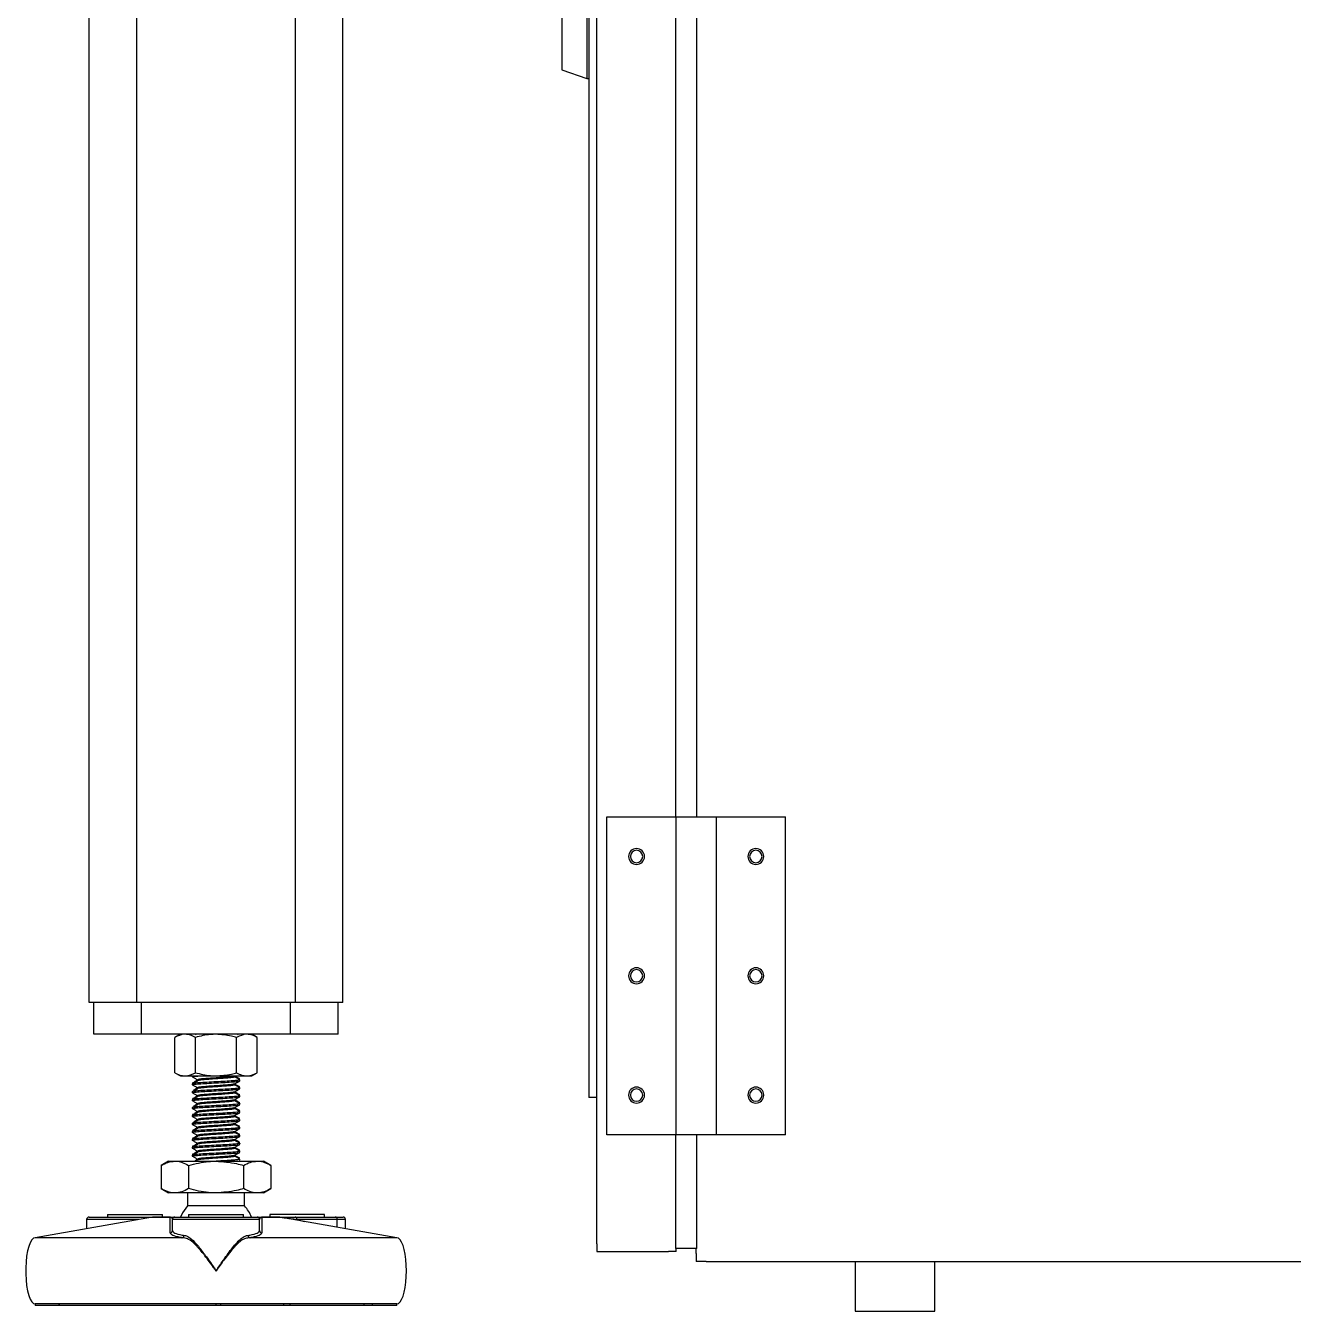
# Model space of a CAD drawing. Header units: inches. Extents: x 0 to 137, y 0 to 88.
# Drawn here: x 100.05 to 110.04, y 12.5 to 22.63 of the extents above; entities that cross this region are included whole.
import ezdxf

# ---------------------------------------------------------------- set-up
doc = ezdxf.new("R2010")
doc.units = ezdxf.units.IN
doc.header["$MEASUREMENT"] = 0

# ---------------------------------------------------------------- blocks, each defined once
blk = doc.blocks.new('FANUC_R-30iB_A-Cab_Std_RV')
for p, q in [((-61.81, 13.6), (-61.81, 510)), ((-45.93, 99.5), (-45.93, 403.5)), ((-41.69, 99.5), (-41.69, 403.5)), ((-63.41, 345), (-63.41, 45)), ((-63.81, 272), (-63.81, 248)), ((-68.81, 270.25), (-68.81, 249.75)), ((-68.81, 249.75), (-63.81, 248)), ((-63.81, 248), (-63.41, 248)), ((-59.81, 35.5), (-59.81, 99.5)), ((-59.81, 99.5), (-45.91, 99.5)), ((-45.91, 99.5), (-45.91, 35.5)), ((-45.91, 99.5), (-37.71, 99.5)), ((-37.71, 35.5), (-37.71, 99.5)), ((-37.71, 99.5), (-23.81, 99.5)), ((-23.81, 35.5), (-23.81, 99.5)), ((-63.41, 45), (-63.41, 43)), ((-61.81, 43), (-63.41, 43)), ((-45.91, 35.5), (-59.81, 35.5)), ((-45.93, 12.6), (-45.93, 35.5)), ((-37.71, 35.5), (-45.91, 35.5)), ((-41.69, 12.6), (-41.69, 35.5)), ((-23.81, 35.5), (-37.71, 35.5)), ((-61.81, 13.6), (-61.81, 12)), ((-61.81, 12), (-60.21, 12)), ((-60.21, 12), (-47.41, 12)), ((-45.81, 12), (-47.41, 12)), ((-41.69, 12.6), (-45.93, 12.6)), ((-45.81, 12), (-45.81, 12.6)), ((-41.81, 11.6), (-41.81, 12.6)), ((-41.81, 11.6), (-41.81, 10)), ((-39.81, 10), (-41.81, 10)), ((-39.81, 10), (404.59, 10)), ((-9.81, 10), (-9.81, 0)), ((6.19, 0), (6.19, 10)), ((-9.81, 0), (-6.19, 0)), ((-6.19, 0), (6.19, 0))]:
    blk.add_line(p, q)
for centre, radius, start, end in [((-53.81, 91.5), 1.6, 0, 180), ((-53.81, 91.5), 1.6, 180, 0), ((-53.81, 91.5), 1.25, 90, 270), ((-53.81, 91.5), 1.25, 270, 90), ((-29.81, 91.5), 1.6, 0, 180), ((-29.81, 91.5), 1.6, 180, 0), ((-29.81, 91.5), 1.25, 0, 180), ((-29.81, 91.5), 1.25, 180, 0), ((-53.81, 67.5), 1.6, 0, 180), ((-53.81, 67.5), 1.6, 180, 0), ((-53.81, 67.5), 1.25, 90, 270), ((-53.81, 67.5), 1.25, 270, 90), ((-29.81, 67.5), 1.6, 0, 180), ((-29.81, 67.5), 1.6, 180, 0), ((-29.81, 67.5), 1.25, 0, 180), ((-29.81, 67.5), 1.25, 180, 0), ((-53.81, 43.5), 1.6, 0, 180), ((-53.81, 43.5), 1.25, 90, 270), ((-53.81, 43.5), 1.25, 270, 90), ((-29.81, 43.5), 1.6, 0, 180), ((-29.81, 43.5), 1.25, 0, 180), ((-53.81, 43.5), 1.6, 180, 0), ((-29.81, 43.5), 1.6, 180, 0), ((-29.81, 43.5), 1.25, 180, 0)]:
    blk.add_arc(centre, radius, start, end)

msp = doc.modelspace()

# ---------------------------------------------------------------- linework, layer by layer
at = {"color": 7, "linetype": 'Continuous', "lineweight": 25}
for p, q in [((102.54831, 14.93259), (102.54831, 45.43259)), ((100.54831, 14.93259), (100.54831, 43.43259)), ((100.92331, 14.93259), (100.92331, 43.43259)), ((102.17331, 14.93259), (102.17331, 43.43259)), ((102.54831, 14.93259), (100.54831, 14.93259)), ((100.58581, 14.68259), (100.58581, 14.93259)), ((100.96081, 14.68259), (100.96081, 14.93259)), ((102.13581, 14.68259), (102.13581, 14.93259)), ((102.51081, 14.68259), (102.51081, 14.93259)), ((102.51081, 14.68259), (100.58581, 14.68259)), ((101.26706, 14.68259), (101.22356, 14.65747)), ((101.22356, 14.37958), (101.22356, 14.65747)), ((101.38594, 14.37958), (101.38594, 14.65747)), ((101.39179, 14.68259), (101.38604, 14.6792)), ((101.71069, 14.37958), (101.71069, 14.65747)), ((101.71724, 14.67921), (101.72307, 14.68259)), ((101.87307, 14.65747), (101.82956, 14.68259)), ((101.87307, 14.37958), (101.87307, 14.65747)), ((101.22356, 14.37958), (101.26706, 14.35446)), ((101.26706, 14.35446), (101.82956, 14.35446)), ((101.36081, 14.35446), (101.36081, 14.34665)), ((101.36081, 14.29196), (101.36081, 14.28415)), ((101.40141, 14.32321), (101.40141, 14.3154)), ((101.69522, 14.34665), (101.69522, 14.35392)), ((101.69522, 14.28415), (101.69522, 14.29142)), ((101.73581, 14.3154), (101.73581, 14.32321)), ((101.82956, 14.35446), (101.87307, 14.37958)), ((101.36081, 14.22946), (101.36081, 14.22165)), ((101.40141, 14.26071), (101.40141, 14.2529)), ((101.40141, 14.19821), (101.40141, 14.1904)), ((101.69522, 14.22165), (101.69522, 14.22892)), ((101.73581, 14.2529), (101.73581, 14.26071)), ((101.73581, 14.1904), (101.73581, 14.19821)), ((101.36081, 14.16696), (101.36081, 14.15915)), ((101.36081, 14.10446), (101.36081, 14.09665)), ((101.40141, 14.13571), (101.40141, 14.1279)), ((101.69522, 14.15915), (101.69522, 14.16642)), ((101.69522, 14.09665), (101.69522, 14.10392)), ((101.73581, 14.1279), (101.73581, 14.13571)), ((101.36081, 14.04196), (101.36081, 14.03415)), ((101.36081, 13.97946), (101.36081, 13.97165)), ((101.40141, 14.07321), (101.40141, 14.0654)), ((101.40141, 14.01071), (101.40141, 14.0029)), ((101.69522, 14.03415), (101.69522, 14.04142)), ((101.69522, 13.97165), (101.69522, 13.97892)), ((101.73581, 14.0654), (101.73581, 14.07321)), ((101.73581, 14.0029), (101.73581, 14.01071)), ((101.36081, 13.91696), (101.36081, 13.90915)), ((101.40141, 13.94821), (101.40141, 13.9404)), ((101.40141, 13.88571), (101.40141, 13.8779)), ((101.69522, 13.90915), (101.69522, 13.91642)), ((101.73581, 13.9404), (101.73581, 13.94821)), ((101.73581, 13.8779), (101.73581, 13.88571)), ((101.36081, 13.85446), (101.36081, 13.84665)), ((101.36081, 13.79196), (101.36081, 13.78415)), ((101.40141, 13.82321), (101.40141, 13.8154)), ((101.69522, 13.84665), (101.69522, 13.85392)), ((101.69522, 13.78415), (101.69522, 13.79142)), ((101.73581, 13.8154), (101.73581, 13.82321)), ((101.17331, 13.68259), (101.1153, 13.64909)), ((101.17331, 13.68259), (101.92331, 13.68259)), ((101.36081, 13.72946), (101.36081, 13.72165)), ((101.4028, 13.68907), (101.39341, 13.68354)), ((101.40141, 13.76071), (101.40141, 13.7529)), ((101.40141, 13.69821), (101.40141, 13.6904)), ((101.69522, 13.72165), (101.69522, 13.72892)), ((101.73267, 13.68954), (101.73581, 13.6904)), ((101.73581, 13.7529), (101.73581, 13.76071)), ((101.73581, 13.6904), (101.73581, 13.69821)), ((101.98133, 13.64909), (101.92331, 13.68259)), ((101.1153, 13.64909), (101.1153, 13.46608)), ((101.33181, 13.64909), (101.33181, 13.46608)), ((101.76482, 13.64909), (101.76482, 13.46608)), ((101.98133, 13.64909), (101.98133, 13.46608)), ((101.1153, 13.46608), (101.17331, 13.43259)), ((101.92331, 13.43259), (101.17331, 13.43259)), ((101.32331, 13.43259), (101.32331, 13.33102)), ((101.77331, 13.33102), (101.77331, 13.43259)), ((101.92331, 13.43259), (101.98133, 13.46608)), ((101.77331, 13.33102), (101.32331, 13.33102)), ((101.0467, 13.2423), (100.12331, 13.07949)), ((100.52886, 13.22384), (100.52886, 13.15099)), ((100.94198, 13.22384), (100.52886, 13.22384)), ((100.54761, 13.24259), (101.19049, 13.24259)), ((100.69288, 13.26259), (100.69288, 13.24259)), ((100.69288, 13.26259), (101.12538, 13.26259)), ((101.18815, 13.2423), (101.0467, 13.2423)), ((101.12538, 13.24259), (101.12538, 13.26259)), ((101.20456, 13.13613), (101.20456, 13.22384)), ((101.89206, 13.22384), (101.20456, 13.22384)), ((101.22331, 13.24259), (101.87331, 13.24259)), ((101.33206, 13.26259), (101.33206, 13.24259)), ((101.33206, 13.26259), (101.76456, 13.26259)), ((101.76456, 13.24259), (101.76456, 13.26259)), ((101.89206, 13.13613), (101.89206, 13.22384)), ((101.90614, 13.24259), (102.04667, 13.24259)), ((102.04993, 13.2423), (101.90848, 13.2423)), ((101.97125, 13.26259), (101.97125, 13.24259)), ((102.40375, 13.26259), (101.97125, 13.26259)), ((102.97331, 13.07949), (102.04993, 13.2423)), ((102.17174, 13.24259), (102.54902, 13.24259)), ((102.56777, 13.22384), (102.18695, 13.22384)), ((102.18695, 13.22384), (102.24322, 13.20822)), ((102.40375, 13.24259), (102.40375, 13.26259)), ((102.50297, 13.16242), (102.50297, 13.22384)), ((102.56777, 13.15099), (102.56777, 13.22384)), ((101.27947, 13.07949), (100.12331, 13.07949)), ((102.97331, 13.07949), (101.81716, 13.07949)), ((100.12331, 12.55759), (100.12331, 12.54509)), ((102.97331, 12.55759), (100.12331, 12.55759)), ((102.97331, 12.54509), (100.12331, 12.54509)), ((100.3092, 12.55759), (100.3092, 12.54509)), ((100.31423, 12.54509), (100.31423, 12.55759)), ((101.54831, 12.54509), (101.54831, 12.55759)), ((101.58581, 12.54509), (101.58581, 12.55759)), ((102.08046, 12.55759), (102.08046, 12.54509)), ((102.13335, 12.54509), (102.13335, 12.55759)), ((102.71243, 12.55759), (102.71243, 12.54509)), ((102.7824, 12.54509), (102.7824, 12.55759)), ((102.97331, 12.54509), (102.97331, 12.55759))]:
    msp.add_line(p, q, dxfattribs=at)
at = {"color": 7, "linetype": 'Continuous', "lineweight": 25, "flags": 128}
for points in [[(101.32331, 13.33102), (101.28438, 13.27521), (101.26921, 13.24259)], [(100.12331, 13.07949), (100.10953, 13.07504), (100.09622, 13.06186), (100.08383, 13.0404), (100.07279, 13.01138), (100.06346, 12.97579), (100.05618, 12.93485), (100.05118, 12.88995), (100.04863, 12.84261), (100.04863, 12.79446), (100.05118, 12.74713), (100.05618, 12.70222), (100.06346, 12.66128), (100.07279, 12.62569), (100.08383, 12.59667), (100.09622, 12.57521), (100.10953, 12.56203), (100.12331, 12.55759)], [(102.97331, 12.55759), (102.98634, 12.56155), (102.99897, 12.57333), (103.01081, 12.59255), (103.02152, 12.61864), (103.03077, 12.6508), (103.03827, 12.68806), (103.04379, 12.72929), (103.04718, 12.77322), (103.04831, 12.81854), (103.04718, 12.86385), (103.04379, 12.90779), (103.03827, 12.94901), (103.03077, 12.98627), (103.02152, 13.01844), (103.01081, 13.04453), (102.99897, 13.06375), (102.98634, 13.07552), (102.97331, 13.07949)]]:
    msp.add_lwpolyline(points, dxfattribs=at)
at = {"color": 7, "linetype": 'Continuous', "lineweight": 25}
for centre, radius, start, end in [((101.54831, 13.13259), 0.3, 21.510188, 41.409622), ((100.54761, 13.22384), 0.01875, 90, 180), ((101.04996, 13.22384), 0.01875, 90, 100), ((101.1905, 13.2328), 0.00979, 90.038759, 103.855695), ((101.22331, 13.22384), 0.01875, 90, 180), ((101.87331, 13.22384), 0.01875, 360, 90), ((101.90613, 13.2328), 0.00979, 76.144305, 89.961241), ((102.04667, 13.22384), 0.01875, 80, 90), ((102.16976, 13.22544), 0.01726, 354.678844, 83.437645), ((102.48578, 13.22544), 0.01726, 354.678844, 83.437645), ((102.54902, 13.22384), 0.01875, 0, 90), ((101.18596, 13.13625), 0.01861, 272.553814, 359.625018), ((101.91067, 13.13625), 0.01861, 180.374982, 267.446186)]:
    msp.add_arc(centre, radius, start, end, dxfattribs=at)
for points, knots in [([(101.30475, 14.68259), (101.30282, 14.68256), (101.2754, 14.68221), (101.24854, 14.66939), (101.22356, 14.65747)], [0, 0, 0, 0, 0.07021903, 1, 1, 1, 1]), ([(101.38594, 14.65747), (101.37275, 14.66449), (101.34614, 14.67866), (101.31863, 14.68127), (101.30475, 14.68259)], [0, 0, 0, 0, 0.49545796, 1, 1, 1, 1]), ([(101.54831, 14.68259), (101.53355, 14.68222), (101.47859, 14.68083), (101.42507, 14.66734), (101.38594, 14.65747)], [0, 0, 0, 0, 0.26863397, 1, 1, 1, 1]), ([(101.71069, 14.65747), (101.69706, 14.66126), (101.64413, 14.67598), (101.58914, 14.67977), (101.54831, 14.68259)], [0, 0, 0, 0, 0.25755126, 1, 1, 1, 1]), ([(101.79188, 14.68259), (101.78996, 14.68256), (101.76254, 14.68221), (101.73568, 14.66939), (101.71069, 14.65747)], [0, 0, 0, 0, 0.07021903, 1, 1, 1, 1]), ([(101.87307, 14.65747), (101.85989, 14.66449), (101.83328, 14.67866), (101.80577, 14.68127), (101.79188, 14.68259)], [0, 0, 0, 0, 0.49545796, 1, 1, 1, 1]), ([(101.22356, 14.37958), (101.23674, 14.37256), (101.26335, 14.35839), (101.29086, 14.35578), (101.30475, 14.35446)], [0, 0, 0, 0, 0.49545796, 1, 1, 1, 1]), ([(101.30475, 14.35446), (101.30667, 14.35449), (101.33409, 14.35485), (101.36095, 14.36766), (101.38594, 14.37958)], [0, 0, 0, 0, 0.07021903, 1, 1, 1, 1]), ([(101.73281, 14.32404), (101.73415, 14.32376), (101.73632, 14.32331), (101.73445, 14.32175), (101.72382, 14.319), (101.68289, 14.31533), (101.62195, 14.31149), (101.54833, 14.30759), (101.4746, 14.30368), (101.41263, 14.29978), (101.36927, 14.29587), (101.36363, 14.29327), (101.36081, 14.29196)], [0, 0, 0, 0, 0.02566221, 0.04157097, 0.15578659, 0.26945958, 0.39121632, 0.51297305, 0.63472979, 0.75648653, 0.87824326, 1, 1, 1, 1]), ([(101.37039, 14.30086), (101.36748, 14.3005), (101.36029, 14.2996), (101.3628, 14.29871), (101.3643, 14.29817)], [0, 0, 0, 0, 0.404682682, 1, 1, 1, 1]), ([(101.36182, 14.34765), (101.36851, 14.34372), (101.3819, 14.33587), (101.39532, 14.32802), (101.40203, 14.3241)], [0, 0, 0, 0, 0.50005054, 1, 1, 1, 1]), ([(101.36182, 14.28515), (101.36851, 14.28122), (101.3819, 14.27337), (101.39532, 14.26552), (101.40203, 14.2616)], [0, 0, 0, 0, 0.50005054, 1, 1, 1, 1]), ([(101.4028, 14.31407), (101.39613, 14.31015), (101.38281, 14.3023), (101.36952, 14.29445), (101.36287, 14.29053)], [0, 0, 0, 0, 0.499953397, 1, 1, 1, 1]), ([(101.40141, 14.32093), (101.39674, 14.31815), (101.38549, 14.31145), (101.37419, 14.30474), (101.36757, 14.30081)], [0, 0, 0, 0, 0.41458633, 1, 1, 1, 1]), ([(101.38594, 14.37958), (101.42507, 14.36972), (101.47859, 14.35622), (101.53355, 14.35484), (101.54831, 14.35446)], [0, 0, 0, 0, 0.73136603, 1, 1, 1, 1]), ([(101.69521, 14.34665), (101.69301, 14.34535), (101.68859, 14.34274), (101.65462, 14.33884), (101.60608, 14.33493), (101.54826, 14.33103), (101.49076, 14.32712), (101.44127, 14.32321), (101.41079, 14.31931), (101.39768, 14.3167), (101.40141, 14.3154), (101.40142, 14.3154)], [0, 0, 0, 0, 0.12494206, 0.24994206, 0.37494206, 0.49994206, 0.62494206, 0.74994206, 0.87494206, 0.99994206, 1, 1, 1, 1]), ([(101.69521, 14.28415), (101.69301, 14.28285), (101.68859, 14.28024), (101.65462, 14.27634), (101.60608, 14.27243), (101.54826, 14.26853), (101.49076, 14.26462), (101.44127, 14.26071), (101.41079, 14.25681), (101.39768, 14.2542), (101.40141, 14.2529), (101.40142, 14.2529)], [0, 0, 0, 0, 0.12494206, 0.24994206, 0.37494206, 0.49994206, 0.62494206, 0.74994206, 0.87494206, 0.99994206, 1, 1, 1, 1]), ([(101.69225, 14.35343), (101.69047, 14.35247), (101.68626, 14.35021), (101.65442, 14.34665), (101.60612, 14.34274), (101.54831, 14.33884), (101.49052, 14.33493), (101.44218, 14.33103), (101.41009, 14.32742), (101.40585, 14.32512), (101.40401, 14.32412)], [0, 0, 0, 0, 0.09788069, 0.23118958, 0.36449847, 0.49780735, 0.63111624, 0.76442513, 0.89773402, 1, 1, 1, 1]), ([(101.69225, 14.29093), (101.69047, 14.28997), (101.68626, 14.28771), (101.65442, 14.28415), (101.60612, 14.28024), (101.54831, 14.27634), (101.49052, 14.27243), (101.44218, 14.26853), (101.41009, 14.26492), (101.40585, 14.26262), (101.40401, 14.26162)], [0, 0, 0, 0, 0.09788069, 0.23118958, 0.36449847, 0.49780735, 0.63111624, 0.76442513, 0.89773402, 1, 1, 1, 1]), ([(101.54831, 14.35446), (101.58914, 14.35728), (101.64413, 14.36107), (101.69706, 14.37579), (101.71069, 14.37958)], [0, 0, 0, 0, 0.74244874, 1, 1, 1, 1]), ([(101.69436, 14.29092), (101.70115, 14.29487), (101.71474, 14.30276), (101.72834, 14.31065), (101.73514, 14.31459)], [0, 0, 0, 0, 0.49979753, 1, 1, 1, 1]), ([(101.73491, 14.33043), (101.72811, 14.33437), (101.71487, 14.34204), (101.70165, 14.34972), (101.69522, 14.35346)], [0, 0, 0, 0, 0.5135589, 1, 1, 1, 1]), ([(101.7352, 14.32399), (101.7284, 14.32793), (101.71507, 14.33566), (101.70174, 14.3434), (101.69522, 14.34719)], [0, 0, 0, 0, 0.51053447, 1, 1, 1, 1]), ([(101.73491, 14.26793), (101.72811, 14.27187), (101.71487, 14.27954), (101.70165, 14.28722), (101.69522, 14.29096)], [0, 0, 0, 0, 0.5135589, 1, 1, 1, 1]), ([(101.7352, 14.26149), (101.7284, 14.26543), (101.71507, 14.27316), (101.70174, 14.2809), (101.69522, 14.28469)], [0, 0, 0, 0, 0.51053447, 1, 1, 1, 1]), ([(101.71069, 14.37958), (101.72388, 14.37256), (101.75049, 14.35839), (101.778, 14.35578), (101.79188, 14.35446)], [0, 0, 0, 0, 0.49545796, 1, 1, 1, 1]), ([(101.79188, 14.35446), (101.79381, 14.35449), (101.82123, 14.35485), (101.84809, 14.36766), (101.87307, 14.37958)], [0, 0, 0, 0, 0.07021903, 1, 1, 1, 1]), ([(101.73281, 14.26154), (101.73415, 14.26126), (101.73632, 14.26081), (101.73445, 14.25925), (101.72382, 14.2565), (101.68289, 14.25283), (101.62197, 14.24899), (101.54828, 14.24509), (101.47482, 14.24118), (101.41181, 14.23728), (101.37232, 14.23337), (101.35605, 14.23059), (101.362, 14.22912), (101.36269, 14.22895)], [0, 0, 0, 0, 0.025257932, 0.040916075, 0.153332376, 0.265214588, 0.385053203, 0.504891818, 0.624730433, 0.744569048, 0.864407664, 0.984246279, 1, 1, 1, 1]), ([(101.73281, 14.19904), (101.73415, 14.19876), (101.73632, 14.19831), (101.73445, 14.19675), (101.72382, 14.194), (101.68289, 14.19033), (101.62195, 14.18649), (101.54833, 14.18259), (101.4746, 14.17868), (101.41263, 14.17478), (101.36927, 14.17087), (101.36363, 14.16827), (101.36081, 14.16696)], [0, 0, 0, 0, 0.02566221, 0.04157097, 0.15578659, 0.26945958, 0.39121632, 0.51297305, 0.63472979, 0.75648653, 0.87824326, 1, 1, 1, 1]), ([(101.36182, 14.22265), (101.36851, 14.21872), (101.3819, 14.21087), (101.39532, 14.20302), (101.40203, 14.1991)], [0, 0, 0, 0, 0.50005054, 1, 1, 1, 1]), ([(101.4028, 14.25157), (101.39613, 14.24765), (101.38281, 14.2398), (101.36952, 14.23195), (101.36287, 14.22803)], [0, 0, 0, 0, 0.499953397, 1, 1, 1, 1]), ([(101.4028, 14.18907), (101.39613, 14.18515), (101.38281, 14.1773), (101.36952, 14.16945), (101.36287, 14.16553)], [0, 0, 0, 0, 0.4999534, 1, 1, 1, 1]), ([(101.40141, 14.25843), (101.39674, 14.25565), (101.38549, 14.24895), (101.37419, 14.24224), (101.36757, 14.23831)], [0, 0, 0, 0, 0.41458633, 1, 1, 1, 1]), ([(101.40141, 14.19593), (101.39674, 14.19315), (101.38549, 14.18645), (101.37419, 14.17974), (101.36757, 14.17581)], [0, 0, 0, 0, 0.41458633, 1, 1, 1, 1]), ([(101.69521, 14.22165), (101.69301, 14.22035), (101.68859, 14.21774), (101.65462, 14.21384), (101.60608, 14.20993), (101.54826, 14.20603), (101.49076, 14.20212), (101.44127, 14.19821), (101.41079, 14.19431), (101.39768, 14.1917), (101.40141, 14.1904), (101.40142, 14.1904)], [0, 0, 0, 0, 0.12494206, 0.24994206, 0.37494206, 0.49994206, 0.62494206, 0.74994206, 0.87494206, 0.99994206, 1, 1, 1, 1]), ([(101.69225, 14.22843), (101.69047, 14.22747), (101.68626, 14.22521), (101.65442, 14.22165), (101.60612, 14.21774), (101.54831, 14.21384), (101.49052, 14.20993), (101.44218, 14.20603), (101.41009, 14.20242), (101.40585, 14.20012), (101.40401, 14.19912)], [0, 0, 0, 0, 0.09788069, 0.23118958, 0.36449847, 0.49780735, 0.63111624, 0.76442513, 0.89773402, 1, 1, 1, 1]), ([(101.69436, 14.22842), (101.70115, 14.23237), (101.71474, 14.24026), (101.72834, 14.24815), (101.73514, 14.25209)], [0, 0, 0, 0, 0.49979753, 1, 1, 1, 1]), ([(101.69436, 14.16592), (101.70115, 14.16987), (101.71474, 14.17776), (101.72834, 14.18565), (101.73514, 14.18959)], [0, 0, 0, 0, 0.49979753, 1, 1, 1, 1]), ([(101.73491, 14.20543), (101.72811, 14.20937), (101.71487, 14.21704), (101.70165, 14.22472), (101.69522, 14.22846)], [0, 0, 0, 0, 0.5135589, 1, 1, 1, 1]), ([(101.7352, 14.19899), (101.7284, 14.20293), (101.71507, 14.21066), (101.70174, 14.2184), (101.69522, 14.22219)], [0, 0, 0, 0, 0.51053447, 1, 1, 1, 1]), ([(101.73281, 14.13654), (101.73415, 14.13626), (101.73632, 14.13581), (101.73445, 14.13425), (101.72382, 14.1315), (101.68289, 14.12783), (101.62197, 14.12399), (101.54828, 14.12009), (101.47482, 14.11618), (101.41181, 14.11228), (101.37232, 14.10837), (101.35605, 14.10559), (101.362, 14.10412), (101.36269, 14.10395)], [0, 0, 0, 0, 0.02525793, 0.04091607, 0.15333238, 0.26521459, 0.3850532, 0.50489182, 0.62473043, 0.74456905, 0.86440766, 0.98424628, 1, 1, 1, 1]), ([(101.37039, 14.17586), (101.36748, 14.1755), (101.36029, 14.1746), (101.3628, 14.17371), (101.3643, 14.17317)], [0, 0, 0, 0, 0.404682682, 1, 1, 1, 1]), ([(101.36182, 14.16015), (101.36851, 14.15622), (101.3819, 14.14837), (101.39532, 14.14052), (101.40203, 14.1366)], [0, 0, 0, 0, 0.50005054, 1, 1, 1, 1]), ([(101.36182, 14.09765), (101.36851, 14.09372), (101.3819, 14.08587), (101.39532, 14.07802), (101.40203, 14.0741)], [0, 0, 0, 0, 0.50005054, 1, 1, 1, 1]), ([(101.4028, 14.12657), (101.39613, 14.12265), (101.38281, 14.1148), (101.36952, 14.10695), (101.36287, 14.10303)], [0, 0, 0, 0, 0.4999534, 1, 1, 1, 1]), ([(101.40141, 14.13343), (101.39674, 14.13065), (101.38549, 14.12395), (101.37419, 14.11724), (101.36757, 14.11331)], [0, 0, 0, 0, 0.41458633, 1, 1, 1, 1]), ([(101.69521, 14.15915), (101.69301, 14.15785), (101.68859, 14.15524), (101.65462, 14.15134), (101.60608, 14.14743), (101.54826, 14.14353), (101.49076, 14.13962), (101.44127, 14.13571), (101.41079, 14.13181), (101.39768, 14.1292), (101.40141, 14.1279), (101.40142, 14.1279)], [0, 0, 0, 0, 0.12494206, 0.24994206, 0.37494206, 0.49994206, 0.62494206, 0.74994206, 0.87494206, 0.99994206, 1, 1, 1, 1]), ([(101.69521, 14.09665), (101.69301, 14.09535), (101.68859, 14.09274), (101.65462, 14.08884), (101.60608, 14.08493), (101.54826, 14.08103), (101.49076, 14.07712), (101.44127, 14.07321), (101.41079, 14.06931), (101.39768, 14.0667), (101.40141, 14.0654), (101.40142, 14.0654)], [0, 0, 0, 0, 0.124942065, 0.249942065, 0.374942065, 0.499942065, 0.624942065, 0.749942065, 0.874942065, 0.999942065, 1, 1, 1, 1]), ([(101.69225, 14.16593), (101.69047, 14.16497), (101.68626, 14.16271), (101.65442, 14.15915), (101.60612, 14.15524), (101.54831, 14.15134), (101.49052, 14.14743), (101.44218, 14.14353), (101.41009, 14.13992), (101.40585, 14.13762), (101.40401, 14.13662)], [0, 0, 0, 0, 0.09788069, 0.23118958, 0.36449847, 0.49780735, 0.63111624, 0.76442513, 0.89773402, 1, 1, 1, 1]), ([(101.69225, 14.10343), (101.69047, 14.10247), (101.68626, 14.10021), (101.65442, 14.09665), (101.60612, 14.09274), (101.54831, 14.08884), (101.49052, 14.08493), (101.44218, 14.08103), (101.41009, 14.07742), (101.40585, 14.07512), (101.40401, 14.07412)], [0, 0, 0, 0, 0.09788069, 0.23118958, 0.36449847, 0.49780735, 0.63111624, 0.76442513, 0.89773402, 1, 1, 1, 1]), ([(101.69436, 14.10342), (101.70115, 14.10737), (101.71474, 14.11526), (101.72834, 14.12315), (101.73514, 14.12709)], [0, 0, 0, 0, 0.49979753, 1, 1, 1, 1]), ([(101.73491, 14.14293), (101.72811, 14.14687), (101.71487, 14.15454), (101.70165, 14.16222), (101.69522, 14.16596)], [0, 0, 0, 0, 0.5135589, 1, 1, 1, 1]), ([(101.7352, 14.13649), (101.7284, 14.14043), (101.71507, 14.14816), (101.70174, 14.1559), (101.69522, 14.15969)], [0, 0, 0, 0, 0.51053447, 1, 1, 1, 1]), ([(101.73491, 14.08043), (101.72811, 14.08437), (101.71487, 14.09204), (101.70165, 14.09972), (101.69522, 14.10346)], [0, 0, 0, 0, 0.5135589, 1, 1, 1, 1]), ([(101.7352, 14.07399), (101.7284, 14.07793), (101.71507, 14.08566), (101.70174, 14.0934), (101.69522, 14.09719)], [0, 0, 0, 0, 0.51053447, 1, 1, 1, 1]), ([(101.73281, 14.01154), (101.73415, 14.01126), (101.73632, 14.01081), (101.73445, 14.00925), (101.72382, 14.0065), (101.68289, 14.00283), (101.62197, 13.99899), (101.54828, 13.99509), (101.47482, 13.99118), (101.41181, 13.98728), (101.37232, 13.98337), (101.35605, 13.98059), (101.362, 13.97912), (101.36269, 13.97895)], [0, 0, 0, 0, 0.025257932, 0.040916075, 0.153332376, 0.265214588, 0.385053203, 0.504891818, 0.624730433, 0.744569048, 0.864407664, 0.984246279, 1, 1, 1, 1]), ([(101.73281, 14.07404), (101.73415, 14.07376), (101.73632, 14.07331), (101.73445, 14.07175), (101.72382, 14.069), (101.68289, 14.06533), (101.62195, 14.06149), (101.54833, 14.05759), (101.4746, 14.05368), (101.41263, 14.04978), (101.36927, 14.04587), (101.36363, 14.04327), (101.36081, 14.04196)], [0, 0, 0, 0, 0.02566221, 0.04157097, 0.15578659, 0.26945958, 0.39121632, 0.51297305, 0.63472979, 0.75648653, 0.87824326, 1, 1, 1, 1]), ([(101.37039, 14.05086), (101.36748, 14.0505), (101.36029, 14.0496), (101.3628, 14.04871), (101.3643, 14.04817)], [0, 0, 0, 0, 0.404682682, 1, 1, 1, 1]), ([(101.36182, 14.03515), (101.36851, 14.03122), (101.3819, 14.02337), (101.39532, 14.01552), (101.40203, 14.0116)], [0, 0, 0, 0, 0.50005054, 1, 1, 1, 1]), ([(101.4028, 14.06407), (101.39613, 14.06015), (101.38281, 14.0523), (101.36952, 14.04445), (101.36287, 14.04053)], [0, 0, 0, 0, 0.4999534, 1, 1, 1, 1]), ([(101.4028, 14.00157), (101.39613, 13.99765), (101.38281, 13.9898), (101.36952, 13.98195), (101.36287, 13.97803)], [0, 0, 0, 0, 0.4999534, 1, 1, 1, 1]), ([(101.40141, 14.07093), (101.39674, 14.06815), (101.38549, 14.06145), (101.37419, 14.05474), (101.36757, 14.05081)], [0, 0, 0, 0, 0.41458633, 1, 1, 1, 1]), ([(101.40141, 14.00843), (101.39674, 14.00565), (101.38549, 13.99895), (101.37419, 13.99224), (101.36757, 13.98831)], [0, 0, 0, 0, 0.41458633, 1, 1, 1, 1]), ([(101.69521, 14.03415), (101.69301, 14.03285), (101.68859, 14.03024), (101.65462, 14.02634), (101.60608, 14.02243), (101.54826, 14.01853), (101.49076, 14.01462), (101.44127, 14.01071), (101.41079, 14.00681), (101.39768, 14.0042), (101.40141, 14.0029), (101.40142, 14.0029)], [0, 0, 0, 0, 0.124942065, 0.249942065, 0.374942065, 0.499942065, 0.624942065, 0.749942065, 0.874942065, 0.999942065, 1, 1, 1, 1]), ([(101.69225, 14.04093), (101.69047, 14.03997), (101.68626, 14.03771), (101.65442, 14.03415), (101.60612, 14.03024), (101.54831, 14.02634), (101.49052, 14.02243), (101.44218, 14.01853), (101.41009, 14.01492), (101.40585, 14.01262), (101.40401, 14.01162)], [0, 0, 0, 0, 0.09788069, 0.23118958, 0.36449847, 0.49780735, 0.63111624, 0.76442513, 0.89773402, 1, 1, 1, 1]), ([(101.69225, 13.97843), (101.69047, 13.97747), (101.68626, 13.97521), (101.65442, 13.97165), (101.60612, 13.96774), (101.54831, 13.96384), (101.49052, 13.95993), (101.44218, 13.95603), (101.41009, 13.95242), (101.40585, 13.95012), (101.40401, 13.94912)], [0, 0, 0, 0, 0.09788069, 0.23118958, 0.36449847, 0.49780735, 0.63111624, 0.76442513, 0.89773402, 1, 1, 1, 1]), ([(101.69436, 14.04092), (101.70115, 14.04487), (101.71474, 14.05276), (101.72834, 14.06065), (101.73514, 14.06459)], [0, 0, 0, 0, 0.49979753, 1, 1, 1, 1]), ([(101.69436, 13.97842), (101.70115, 13.98237), (101.71474, 13.99026), (101.72834, 13.99815), (101.73514, 14.00209)], [0, 0, 0, 0, 0.49979753, 1, 1, 1, 1]), ([(101.73491, 14.01793), (101.72811, 14.02187), (101.71487, 14.02954), (101.70165, 14.03722), (101.69522, 14.04096)], [0, 0, 0, 0, 0.5135589, 1, 1, 1, 1]), ([(101.7352, 14.01149), (101.7284, 14.01543), (101.71507, 14.02316), (101.70174, 14.0309), (101.69522, 14.03469)], [0, 0, 0, 0, 0.51053447, 1, 1, 1, 1]), ([(101.73491, 13.95543), (101.72811, 13.95937), (101.71487, 13.96704), (101.70165, 13.97472), (101.69522, 13.97846)], [0, 0, 0, 0, 0.5135589, 1, 1, 1, 1]), ([(101.73281, 13.94904), (101.73415, 13.94876), (101.73632, 13.94831), (101.73445, 13.94675), (101.72382, 13.944), (101.68289, 13.94033), (101.62195, 13.93649), (101.54833, 13.93259), (101.4746, 13.92868), (101.41263, 13.92478), (101.36927, 13.92087), (101.36363, 13.91827), (101.36081, 13.91696)], [0, 0, 0, 0, 0.02566221, 0.04157097, 0.15578659, 0.26945958, 0.39121632, 0.51297305, 0.63472979, 0.75648653, 0.87824326, 1, 1, 1, 1]), ([(101.73281, 13.88654), (101.73415, 13.88626), (101.73632, 13.88581), (101.73445, 13.88425), (101.72382, 13.8815), (101.68289, 13.87783), (101.62195, 13.87399), (101.54833, 13.87009), (101.4746, 13.86618), (101.41263, 13.86228), (101.36927, 13.85837), (101.36363, 13.85577), (101.36081, 13.85446)], [0, 0, 0, 0, 0.02566221, 0.04157097, 0.15578659, 0.26945958, 0.39121632, 0.51297305, 0.63472979, 0.75648653, 0.87824326, 1, 1, 1, 1]), ([(101.37039, 13.92586), (101.36748, 13.9255), (101.36029, 13.9246), (101.3628, 13.92371), (101.3643, 13.92317)], [0, 0, 0, 0, 0.404682682, 1, 1, 1, 1]), ([(101.36182, 13.97265), (101.36851, 13.96872), (101.3819, 13.96087), (101.39532, 13.95302), (101.40203, 13.9491)], [0, 0, 0, 0, 0.50005054, 1, 1, 1, 1]), ([(101.36182, 13.91015), (101.36851, 13.90622), (101.3819, 13.89837), (101.39532, 13.89052), (101.40203, 13.8866)], [0, 0, 0, 0, 0.50005054, 1, 1, 1, 1]), ([(101.4028, 13.93907), (101.39613, 13.93515), (101.38281, 13.9273), (101.36952, 13.91945), (101.36287, 13.91553)], [0, 0, 0, 0, 0.4999534, 1, 1, 1, 1]), ([(101.4028, 13.87657), (101.39613, 13.87265), (101.38281, 13.8648), (101.36952, 13.85695), (101.36287, 13.85303)], [0, 0, 0, 0, 0.4999534, 1, 1, 1, 1]), ([(101.40141, 13.94593), (101.39674, 13.94315), (101.38549, 13.93645), (101.37419, 13.92974), (101.36757, 13.92581)], [0, 0, 0, 0, 0.41458633, 1, 1, 1, 1]), ([(101.40141, 13.88343), (101.39674, 13.88065), (101.38549, 13.87395), (101.37419, 13.86724), (101.36757, 13.86331)], [0, 0, 0, 0, 0.41458633, 1, 1, 1, 1]), ([(101.69521, 13.97165), (101.69301, 13.97035), (101.68859, 13.96774), (101.65462, 13.96384), (101.60608, 13.95993), (101.54826, 13.95603), (101.49076, 13.95212), (101.44127, 13.94821), (101.41079, 13.94431), (101.39768, 13.9417), (101.40141, 13.9404), (101.40142, 13.9404)], [0, 0, 0, 0, 0.124942065, 0.249942065, 0.374942065, 0.499942065, 0.624942065, 0.749942065, 0.874942065, 0.999942065, 1, 1, 1, 1]), ([(101.69521, 13.90915), (101.69301, 13.90785), (101.68859, 13.90524), (101.65462, 13.90134), (101.60608, 13.89743), (101.54826, 13.89353), (101.49076, 13.88962), (101.44127, 13.88571), (101.41079, 13.88181), (101.39768, 13.8792), (101.40141, 13.8779), (101.40142, 13.8779)], [0, 0, 0, 0, 0.12494206, 0.24994206, 0.37494206, 0.49994206, 0.62494206, 0.74994206, 0.87494206, 0.99994206, 1, 1, 1, 1]), ([(101.69225, 13.91593), (101.69047, 13.91497), (101.68626, 13.91271), (101.65442, 13.90915), (101.60612, 13.90524), (101.54831, 13.90134), (101.49052, 13.89743), (101.44218, 13.89353), (101.41009, 13.88992), (101.40585, 13.88762), (101.40401, 13.88662)], [0, 0, 0, 0, 0.09788069, 0.23118958, 0.36449847, 0.49780735, 0.63111624, 0.76442513, 0.89773402, 1, 1, 1, 1]), ([(101.69436, 13.91592), (101.70115, 13.91987), (101.71474, 13.92776), (101.72834, 13.93565), (101.73514, 13.93959)], [0, 0, 0, 0, 0.49979753, 1, 1, 1, 1]), ([(101.69436, 13.85342), (101.70115, 13.85737), (101.71474, 13.86526), (101.72834, 13.87315), (101.73514, 13.87709)], [0, 0, 0, 0, 0.49979753, 1, 1, 1, 1]), ([(101.7352, 13.94899), (101.7284, 13.95293), (101.71507, 13.96066), (101.70174, 13.9684), (101.69522, 13.97219)], [0, 0, 0, 0, 0.510534467, 1, 1, 1, 1]), ([(101.73491, 13.89293), (101.72811, 13.89687), (101.71487, 13.90454), (101.70165, 13.91222), (101.69522, 13.91596)], [0, 0, 0, 0, 0.5135589, 1, 1, 1, 1]), ([(101.7352, 13.88649), (101.7284, 13.89043), (101.71507, 13.89816), (101.70174, 13.9059), (101.69522, 13.90969)], [0, 0, 0, 0, 0.510534467, 1, 1, 1, 1]), ([(101.73281, 13.82404), (101.73415, 13.82376), (101.73632, 13.82331), (101.73445, 13.82175), (101.72382, 13.819), (101.68289, 13.81533), (101.62195, 13.81149), (101.54833, 13.80759), (101.4746, 13.80368), (101.41263, 13.79978), (101.36927, 13.79587), (101.36363, 13.79327), (101.36081, 13.79196)], [0, 0, 0, 0, 0.02566221, 0.04157097, 0.15578659, 0.26945958, 0.39121632, 0.51297305, 0.63472979, 0.75648653, 0.87824326, 1, 1, 1, 1]), ([(101.37039, 13.86336), (101.36748, 13.863), (101.36029, 13.8621), (101.3628, 13.86121), (101.3643, 13.86067)], [0, 0, 0, 0, 0.404682682, 1, 1, 1, 1]), ([(101.37039, 13.80086), (101.36748, 13.8005), (101.36029, 13.7996), (101.3628, 13.79871), (101.3643, 13.79817)], [0, 0, 0, 0, 0.40468268, 1, 1, 1, 1]), ([(101.36182, 13.84765), (101.36851, 13.84372), (101.3819, 13.83587), (101.39532, 13.82802), (101.40203, 13.8241)], [0, 0, 0, 0, 0.50005054, 1, 1, 1, 1]), ([(101.36182, 13.78515), (101.36851, 13.78122), (101.3819, 13.77337), (101.39532, 13.76552), (101.40203, 13.7616)], [0, 0, 0, 0, 0.50005054, 1, 1, 1, 1]), ([(101.4028, 13.81407), (101.39613, 13.81015), (101.38281, 13.8023), (101.36952, 13.79445), (101.36287, 13.79053)], [0, 0, 0, 0, 0.4999534, 1, 1, 1, 1]), ([(101.40141, 13.82093), (101.39674, 13.81815), (101.38549, 13.81145), (101.37419, 13.80474), (101.36757, 13.80081)], [0, 0, 0, 0, 0.41458633, 1, 1, 1, 1]), ([(101.69521, 13.84665), (101.69301, 13.84535), (101.68859, 13.84274), (101.65462, 13.83884), (101.60608, 13.83493), (101.54826, 13.83103), (101.49076, 13.82712), (101.44127, 13.82321), (101.41079, 13.81931), (101.39768, 13.8167), (101.40141, 13.8154), (101.40142, 13.8154)], [0, 0, 0, 0, 0.12494206, 0.24994206, 0.37494206, 0.49994206, 0.62494206, 0.74994206, 0.87494206, 0.99994206, 1, 1, 1, 1]), ([(101.69521, 13.78415), (101.69301, 13.78285), (101.68859, 13.78024), (101.65462, 13.77634), (101.60608, 13.77243), (101.54826, 13.76853), (101.49076, 13.76462), (101.44127, 13.76071), (101.41079, 13.75681), (101.39768, 13.7542), (101.40141, 13.7529), (101.40142, 13.7529)], [0, 0, 0, 0, 0.12494206, 0.24994206, 0.37494206, 0.49994206, 0.62494206, 0.74994206, 0.87494206, 0.99994206, 1, 1, 1, 1]), ([(101.69225, 13.85343), (101.69047, 13.85247), (101.68626, 13.85021), (101.65442, 13.84665), (101.60612, 13.84274), (101.54831, 13.83884), (101.49052, 13.83493), (101.44218, 13.83103), (101.41009, 13.82742), (101.40585, 13.82512), (101.40401, 13.82412)], [0, 0, 0, 0, 0.09788069, 0.23118958, 0.36449847, 0.49780735, 0.63111624, 0.76442513, 0.89773402, 1, 1, 1, 1]), ([(101.69225, 13.79093), (101.69047, 13.78997), (101.68626, 13.78771), (101.65442, 13.78415), (101.60612, 13.78024), (101.54831, 13.77634), (101.49052, 13.77243), (101.44218, 13.76853), (101.41009, 13.76492), (101.40585, 13.76262), (101.40401, 13.76162)], [0, 0, 0, 0, 0.09788069, 0.23118958, 0.36449847, 0.49780735, 0.63111624, 0.76442513, 0.89773402, 1, 1, 1, 1]), ([(101.69436, 13.79092), (101.70115, 13.79487), (101.71474, 13.80276), (101.72834, 13.81065), (101.73514, 13.81459)], [0, 0, 0, 0, 0.49979753, 1, 1, 1, 1]), ([(101.73491, 13.83043), (101.72811, 13.83437), (101.71487, 13.84204), (101.70165, 13.84972), (101.69522, 13.85346)], [0, 0, 0, 0, 0.5135589, 1, 1, 1, 1]), ([(101.7352, 13.82399), (101.7284, 13.82793), (101.71507, 13.83566), (101.70174, 13.8434), (101.69522, 13.84719)], [0, 0, 0, 0, 0.51053447, 1, 1, 1, 1]), ([(101.73491, 13.76793), (101.72811, 13.77187), (101.71487, 13.77954), (101.70165, 13.78722), (101.69522, 13.79096)], [0, 0, 0, 0, 0.5135589, 1, 1, 1, 1]), ([(101.7352, 13.76149), (101.7284, 13.76543), (101.71507, 13.77316), (101.70174, 13.7809), (101.69522, 13.78469)], [0, 0, 0, 0, 0.51053447, 1, 1, 1, 1]), ([(101.1153, 13.64909), (101.13288, 13.65846), (101.16837, 13.67735), (101.20505, 13.68083), (101.22356, 13.68259)], [0, 0, 0, 0, 0.49545796, 1, 1, 1, 1]), ([(101.22356, 13.68259), (101.22612, 13.68255), (101.24555, 13.68225), (101.28219, 13.67493), (101.31517, 13.65776), (101.33181, 13.64909)], [0, 0, 0, 0, 0.07009191, 0.5307854, 1, 1, 1, 1]), ([(101.33181, 13.64909), (101.38399, 13.66225), (101.45534, 13.68024), (101.52863, 13.68209), (101.54831, 13.68259)], [0, 0, 0, 0, 0.73136639, 1, 1, 1, 1]), ([(101.73281, 13.76154), (101.73415, 13.76126), (101.73632, 13.76081), (101.73445, 13.75925), (101.72382, 13.7565), (101.68289, 13.75283), (101.62195, 13.74899), (101.54833, 13.74509), (101.4746, 13.74118), (101.41263, 13.73728), (101.36927, 13.73337), (101.36363, 13.73077), (101.36081, 13.72946)], [0, 0, 0, 0, 0.02566221, 0.04157097, 0.15578659, 0.26945958, 0.39121632, 0.51297305, 0.63472979, 0.75648653, 0.87824326, 1, 1, 1, 1]), ([(101.37039, 13.73836), (101.36748, 13.738), (101.36029, 13.7371), (101.3628, 13.73621), (101.3643, 13.73567)], [0, 0, 0, 0, 0.404682682, 1, 1, 1, 1]), ([(101.36182, 13.72265), (101.36851, 13.71872), (101.3819, 13.71087), (101.39532, 13.70302), (101.40203, 13.6991)], [0, 0, 0, 0, 0.50005054, 1, 1, 1, 1]), ([(101.4028, 13.75157), (101.39613, 13.74765), (101.38281, 13.7398), (101.36952, 13.73195), (101.36287, 13.72803)], [0, 0, 0, 0, 0.4999534, 1, 1, 1, 1]), ([(101.40141, 13.75843), (101.39674, 13.75565), (101.38549, 13.74895), (101.37419, 13.74224), (101.36757, 13.73831)], [0, 0, 0, 0, 0.41458633, 1, 1, 1, 1]), ([(101.40141, 13.69593), (101.39675, 13.69315), (101.38981, 13.68902), (101.38284, 13.68488), (101.38055, 13.68353)], [0, 0, 0, 0, 0.67223225, 1, 1, 1, 1]), ([(101.69521, 13.72165), (101.69301, 13.72035), (101.68859, 13.71774), (101.65462, 13.71384), (101.60608, 13.70993), (101.54826, 13.70603), (101.49076, 13.70212), (101.44127, 13.69821), (101.41079, 13.69431), (101.39768, 13.6917), (101.40141, 13.6904), (101.40142, 13.6904)], [0, 0, 0, 0, 0.12494206, 0.24994206, 0.37494206, 0.49994206, 0.62494206, 0.74994206, 0.87494206, 0.99994206, 1, 1, 1, 1]), ([(101.69225, 13.72843), (101.69047, 13.72747), (101.68626, 13.72521), (101.65442, 13.72165), (101.60612, 13.71774), (101.54831, 13.71384), (101.49052, 13.70993), (101.44218, 13.70603), (101.41009, 13.70242), (101.40585, 13.70012), (101.40401, 13.69912)], [0, 0, 0, 0, 0.09788069, 0.23118958, 0.36449847, 0.49780735, 0.63111624, 0.76442513, 0.89773402, 1, 1, 1, 1]), ([(101.73281, 13.69904), (101.73415, 13.69876), (101.73632, 13.69831), (101.73445, 13.69675), (101.72382, 13.694), (101.68289, 13.69033), (101.62196, 13.68649), (101.57286, 13.68389), (101.54831, 13.68259)], [0, 0, 0, 0, 0.05002642, 0.08103929, 0.30369353, 0.52528993, 0.76264497, 1, 1, 1, 1]), ([(101.54831, 13.68259), (101.60275, 13.67884), (101.67607, 13.67378), (101.74665, 13.65415), (101.76482, 13.64909)], [0, 0, 0, 0, 0.74244865, 1, 1, 1, 1]), ([(101.69436, 13.72842), (101.70115, 13.73237), (101.71474, 13.74026), (101.72834, 13.74815), (101.73514, 13.75209)], [0, 0, 0, 0, 0.49979753, 1, 1, 1, 1]), ([(101.73491, 13.70543), (101.72811, 13.70937), (101.71487, 13.71704), (101.70165, 13.72472), (101.69522, 13.72846)], [0, 0, 0, 0, 0.5135589, 1, 1, 1, 1]), ([(101.7352, 13.69899), (101.7284, 13.70293), (101.71507, 13.71066), (101.70174, 13.7184), (101.69522, 13.72219)], [0, 0, 0, 0, 0.51053447, 1, 1, 1, 1]), ([(101.76482, 13.64909), (101.7824, 13.65846), (101.81789, 13.67735), (101.85457, 13.68083), (101.87307, 13.68259)], [0, 0, 0, 0, 0.49545796, 1, 1, 1, 1]), ([(101.87307, 13.68259), (101.87564, 13.68255), (101.89507, 13.68225), (101.93171, 13.67493), (101.96469, 13.65776), (101.98133, 13.64909)], [0, 0, 0, 0, 0.07009191, 0.5307854, 1, 1, 1, 1]), ([(101.22356, 13.43259), (101.22099, 13.43263), (101.20156, 13.43293), (101.16492, 13.44025), (101.13194, 13.45742), (101.1153, 13.46608)], [0, 0, 0, 0, 0.07009191, 0.5307854, 1, 1, 1, 1]), ([(101.33181, 13.46608), (101.31423, 13.45672), (101.27874, 13.43783), (101.24206, 13.43434), (101.22356, 13.43259)], [0, 0, 0, 0, 0.49545796, 1, 1, 1, 1]), ([(101.54831, 13.43259), (101.52863, 13.43309), (101.45534, 13.43494), (101.38399, 13.45293), (101.33181, 13.46608)], [0, 0, 0, 0, 0.26863361, 1, 1, 1, 1]), ([(101.76482, 13.46608), (101.74665, 13.46103), (101.67607, 13.44139), (101.60275, 13.43634), (101.54831, 13.43259)], [0, 0, 0, 0, 0.25755135, 1, 1, 1, 1]), ([(101.87307, 13.43259), (101.87051, 13.43263), (101.85108, 13.43293), (101.81444, 13.44025), (101.78146, 13.45742), (101.76482, 13.46608)], [0, 0, 0, 0, 0.07009191, 0.5307854, 1, 1, 1, 1]), ([(101.98133, 13.46608), (101.96375, 13.45672), (101.92826, 13.43783), (101.89158, 13.43434), (101.87307, 13.43259)], [0, 0, 0, 0, 0.49545796, 1, 1, 1, 1]), ([(101.18679, 13.11766), (101.1868, 13.11973), (101.18685, 13.13009), (101.18707, 13.17505), (101.18767, 13.21227), (101.18815, 13.2423)], [0, 0, 0, 0, 0.04609026, 0.2304514, 1, 1, 1, 1]), ([(101.18815, 13.2423), (101.18847, 13.24226), (101.19029, 13.24199), (101.19268, 13.2412), (101.19644, 13.23944), (101.20048, 13.23589), (101.20386, 13.23057), (101.20433, 13.22611), (101.20456, 13.22384)], [0, 0, 0, 0, 0.00927033, 0.05260366, 0.14463604, 0.32565439, 0.65759887, 1, 1, 1, 1]), ([(101.19049, 13.24259), (101.19113, 13.24259), (101.19447, 13.24259), (101.19958, 13.24259), (101.20692, 13.24259), (101.21519, 13.24259), (101.22189, 13.24259), (101.22284, 13.24259), (101.22331, 13.24259)], [0, 0, 0, 0, 0.01088494, 0.0569863, 0.15033784, 0.3310228, 0.66049966, 1, 1, 1, 1]), ([(101.87331, 13.24259), (101.87361, 13.24259), (101.87451, 13.24259), (101.88427, 13.24259), (101.89647, 13.24259), (101.90535, 13.24259), (101.90614, 13.24259)], [0, 0, 0, 0, 0.27550623, 0.843481384, 0.986010701, 1, 1, 1, 1]), ([(101.89206, 13.22384), (101.89237, 13.22568), (101.89332, 13.2313), (101.89344, 13.23755), (101.90588, 13.24148), (101.90848, 13.2423)], [0, 0, 0, 0, 0.27774617, 0.84920225, 1, 1, 1, 1]), ([(101.90848, 13.2423), (101.90852, 13.24075), (101.90871, 13.23298), (101.90943, 13.19503), (101.90966, 13.15221), (101.90984, 13.11766)], [0, 0, 0, 0, 0.04608894, 0.23045168, 1, 1, 1, 1]), ([(102.04139, 13.24259), (102.04132, 13.24259), (102.04093, 13.24259), (102.04434, 13.24259), (102.05477, 13.24259), (102.07984, 13.24259), (102.11934, 13.24259), (102.1541, 13.24259), (102.17174, 13.24259)], [0, 0, 0, 0, 0.010884937, 0.056986298, 0.150337841, 0.331022799, 0.660499661, 1, 1, 1, 1]), ([(102.06959, 13.23884), (102.075, 13.23815), (102.0955, 13.23553), (102.13471, 13.23056), (102.16936, 13.2261), (102.18695, 13.22384)], [0, 0, 0, 0, 0.14989744, 0.56835772, 1, 1, 1, 1]), ([(101.28271, 13.07965), (101.27754, 13.08049), (101.24517, 13.08574), (101.19881, 13.09757), (101.1908, 13.11096), (101.18679, 13.11766)], [0, 0, 0, 0, 0.08674213, 0.54330579, 1, 1, 1, 1]), ([(101.20456, 13.13613), (101.2084, 13.12943), (101.21607, 13.11603), (101.26007, 13.10424), (101.29064, 13.09901), (101.29539, 13.09819)], [0, 0, 0, 0, 0.45791149, 0.91575962, 1, 1, 1, 1]), ([(101.27947, 13.07949), (101.27989, 13.07949), (101.28074, 13.07949), (101.28182, 13.07953), (101.28247, 13.07961), (101.28266, 13.07964), (101.28271, 13.07965)], [0, 0, 0, 0, 0.38360554, 0.77073913, 0.94774602, 1, 1, 1, 1]), ([(101.54831, 12.81854), (101.54808, 12.81886), (101.54168, 12.82772), (101.51268, 12.86784), (101.46579, 12.93197), (101.41745, 12.992), (101.38867, 13.0224), (101.36584, 13.04446), (101.33793, 13.06696), (101.30321, 13.07844), (101.28523, 13.07923), (101.27947, 13.07949)], [0, 0, 0, 0, 0.002955084, 0.081025842, 0.367051764, 0.592711785, 0.662084357, 0.691958061, 0.842937331, 0.949664142, 1, 1, 1, 1]), ([(101.28271, 13.07965), (101.28424, 13.08015), (101.28731, 13.08114), (101.29124, 13.08512), (101.29409, 13.09041), (101.29512, 13.09487), (101.29535, 13.09748), (101.29538, 13.09799), (101.29539, 13.09819)], [0, 0, 0, 0, 0.23548405, 0.47096361, 0.70656551, 0.94237134, 0.97733725, 1, 1, 1, 1]), ([(101.29539, 13.09819), (101.29981, 13.09764), (101.31485, 13.09575), (101.34888, 13.07677), (101.382, 13.044), (101.42253, 12.99662), (101.46807, 12.93575), (101.50658, 12.87981), (101.53426, 12.83922), (101.54126, 12.82891), (101.54809, 12.81887), (101.54831, 12.81854)], [0, 0, 0, 0, 0.04693921, 0.15968076, 0.34385523, 0.41323924, 0.6372755, 0.90881539, 0.91112515, 0.99705258, 1, 1, 1, 1]), ([(101.54831, 12.81854), (101.54854, 12.81887), (101.55305, 12.8255), (101.57611, 12.85943), (101.62114, 12.92517), (101.68099, 13.00705), (101.73495, 13.06613), (101.77518, 13.09345), (101.7933, 13.09675), (101.80124, 13.09819)], [0, 0, 0, 0, 0.00294829, 0.0587031, 0.30031293, 0.58683106, 0.81015343, 0.91682094, 1, 1, 1, 1]), ([(101.81716, 13.07949), (101.80745, 13.07882), (101.78603, 13.07735), (101.74465, 13.05841), (101.7148, 13.02994), (101.66905, 12.98049), (101.62173, 12.9197), (101.57501, 12.85548), (101.55193, 12.82354), (101.54855, 12.81886), (101.54831, 12.81854)], [0, 0, 0, 0, 0.08441901, 0.18616157, 0.38087107, 0.40719903, 0.70767205, 0.95721417, 0.99704377, 1, 1, 1, 1]), ([(101.80124, 13.09819), (101.80599, 13.09901), (101.83656, 13.10424), (101.88056, 13.11603), (101.88823, 13.12943), (101.89206, 13.13613)], [0, 0, 0, 0, 0.08424038, 0.54208851, 1, 1, 1, 1]), ([(101.80124, 13.09819), (101.80125, 13.09799), (101.80128, 13.09748), (101.80151, 13.09487), (101.80254, 13.09041), (101.80539, 13.08512), (101.80932, 13.08114), (101.81239, 13.08015), (101.81392, 13.07965)], [0, 0, 0, 0, 0.02266275, 0.05762866, 0.29343449, 0.52903639, 0.76451595, 1, 1, 1, 1]), ([(101.90984, 13.11766), (101.90583, 13.11096), (101.89782, 13.09757), (101.85146, 13.08574), (101.81909, 13.08049), (101.81392, 13.07965)], [0, 0, 0, 0, 0.45669421, 0.91325787, 1, 1, 1, 1]), ([(101.81392, 13.07965), (101.81411, 13.07962), (101.81454, 13.07956), (101.81568, 13.07949), (101.81657, 13.07949), (101.81716, 13.07949)], [0, 0, 0, 0, 0.19719182, 0.46341644, 1, 1, 1, 1])]:
    msp.add_open_spline(points, degree=3, knots=knots, dxfattribs=at)
for points in [[(101.36081, 14.34665), (101.36337, 14.34795), (101.36849, 14.35056), (101.39999, 14.35316), (101.41573, 14.35446)], [(101.36081, 14.28415), (101.36363, 14.28545), (101.36927, 14.28806), (101.41263, 14.29196), (101.47461, 14.29587), (101.54831, 14.29978), (101.62202, 14.30368), (101.684, 14.30759), (101.72736, 14.31149), (101.733, 14.3141), (101.73581, 14.3154)], [(101.36081, 14.22165), (101.36363, 14.22295), (101.36927, 14.22556), (101.41263, 14.22946), (101.47461, 14.23337), (101.54831, 14.23728), (101.62202, 14.24118), (101.684, 14.24509), (101.72736, 14.24899), (101.733, 14.2516), (101.73581, 14.2529)], [(101.36081, 14.15915), (101.36363, 14.16045), (101.36927, 14.16306), (101.41263, 14.16696), (101.47461, 14.17087), (101.54831, 14.17478), (101.62202, 14.17868), (101.684, 14.18259), (101.72736, 14.18649), (101.733, 14.1891), (101.73581, 14.1904)], [(101.36081, 14.09665), (101.36363, 14.09795), (101.36927, 14.10056), (101.41263, 14.10446), (101.47461, 14.10837), (101.54831, 14.11228), (101.62202, 14.11618), (101.684, 14.12009), (101.72736, 14.12399), (101.733, 14.1266), (101.73581, 14.1279)], [(101.36081, 14.03415), (101.36363, 14.03545), (101.36927, 14.03806), (101.41263, 14.04196), (101.47461, 14.04587), (101.54831, 14.04978), (101.62202, 14.05368), (101.684, 14.05759), (101.72736, 14.06149), (101.733, 14.0641), (101.73581, 14.0654)], [(101.36081, 13.97165), (101.36363, 13.97295), (101.36927, 13.97556), (101.41263, 13.97946), (101.47461, 13.98337), (101.54831, 13.98728), (101.62202, 13.99118), (101.684, 13.99509), (101.72736, 13.99899), (101.733, 14.0016), (101.73581, 14.0029)], [(101.36081, 13.90915), (101.36363, 13.91045), (101.36927, 13.91306), (101.41263, 13.91696), (101.47461, 13.92087), (101.54831, 13.92478), (101.62202, 13.92868), (101.684, 13.93259), (101.72736, 13.93649), (101.733, 13.9391), (101.73581, 13.9404)], [(101.36081, 13.84665), (101.36363, 13.84795), (101.36927, 13.85056), (101.41263, 13.85446), (101.47461, 13.85837), (101.54831, 13.86228), (101.62202, 13.86618), (101.684, 13.87009), (101.72736, 13.87399), (101.733, 13.8766), (101.73581, 13.8779)], [(101.36081, 13.78415), (101.36363, 13.78545), (101.36927, 13.78806), (101.41263, 13.79196), (101.47461, 13.79587), (101.54831, 13.79978), (101.62202, 13.80368), (101.684, 13.80759), (101.72736, 13.81149), (101.733, 13.8141), (101.73581, 13.8154)], [(101.36081, 13.72165), (101.36363, 13.72295), (101.36927, 13.72556), (101.41263, 13.72946), (101.47461, 13.73337), (101.54831, 13.73728), (101.62202, 13.74118), (101.684, 13.74509), (101.72736, 13.74899), (101.733, 13.7516), (101.73581, 13.7529)]]:
    msp.add_open_spline(points, degree=3, dxfattribs=at)

# ---------------------------------------------------------------- block references
at = {"xscale": 0.03915910845827256, "yscale": 0.03915910845827256, "zscale": 0.03915910845827256}
msp.add_blockref('FANUC_R-30iB_A-Cab_Std_RV', (106.96882, 12.5), dxfattribs=at)

doc.saveas('drawing.dxf')
